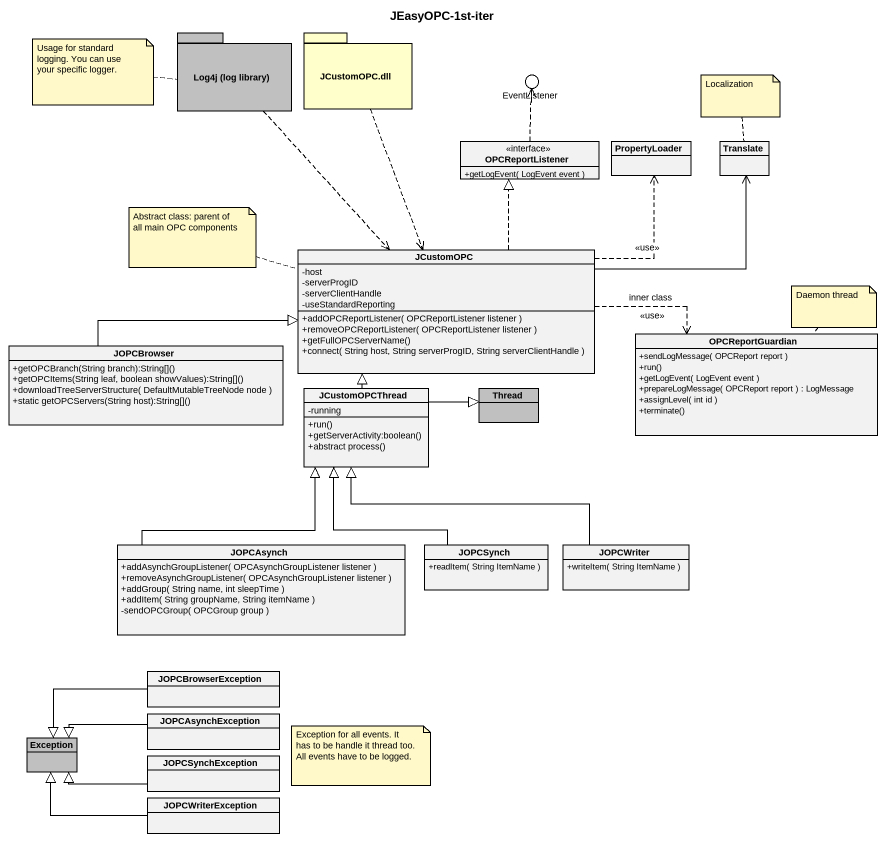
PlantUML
@startuml
title JEasyOPC-1st-iter
allowmixing
hide circle
hide empty members
skinparam classAttributeIconSize 0
package "Log4j (log library)" as Log4j_log_library #C0C0C0 {
}
package "JCustomOPC.dll" as JCustomOPC_dll #FFFFCC {
}
() EventListener #C0C0C0
interface OPCReportListener {
  +getLogEvent( LogEvent event )
}
class PropertyLoader
class Translate
class JCustomOPC {
  -host
  -serverProgID
  -serverClientHandle
  -useStandardReporting
  +addOPCReportListener( OPCReportListener listener )
  +removeOPCReportListener( OPCReportListener listener )
  +getFullOPCServerName()
  +connect( String host, String serverProgID, String serverClientHandle )
}
class OPCReportGuardian {
  +sendLogMessage( OPCReport report )
  +run()
  +getLogEvent( LogEvent event )
  +prepareLogMessage( OPCReport report ) : LogMessage
  +assignLevel( int id )
  +terminate()
}
class JOPCBrowser {
  +getOPCBranch(String branch):String[]()
  +getOPCItems(String leaf, boolean showValues):String[]()
  +downloadTreeServerStructure( DefaultMutableTreeNode node )
  +static getOPCServers(String host):String[]()
}
class JCustomOPCThread {
  -running
  +run()
  +getServerActivity:boolean()
  +abstract process()
}
class Thread #C0C0C0
class JOPCAsynch {
  +addAsynchGroupListener( OPCAsynchGroupListener listener )
  +removeAsynchGroupListener( OPCAsynchGroupListener listener )
  +addGroup( String name, int sleepTime )
  +addItem( String groupName, String itemName )
  -sendOPCGroup( OPCGroup group )
}
class JOPCSynch {
  +readItem( String ItemName )
}
class JOPCWriter {
  +writeItem( String ItemName )
}
class JOPCBrowserException
class JOPCAsynchException
class "Exception" as Exception_ #C0C0C0
class JOPCSynchException
class JOPCWriterException
Log4j_log_library ..> JCustomOPC
JCustomOPC_dll ..> JCustomOPC
OPCReportListener .up.> EventListener
JCustomOPC .up.|> OPCReportListener
JCustomOPC .up.> PropertyLoader : <<use>>
JCustomOPC -right-> Translate
JCustomOPC .right.> OPCReportGuardian : inner class\n<<use>>
JOPCBrowser -right-|> JCustomOPC
JCustomOPCThread -up-|> JCustomOPC
JCustomOPCThread -right-|> Thread
JOPCAsynch -up-|> JCustomOPCThread
JOPCSynch -up-|> JCustomOPCThread
JOPCWriter -left-|> JCustomOPCThread
JOPCBrowserException -left-|> Exception_
JOPCAsynchException -left-|> Exception_
JOPCSynchException -left-|> Exception_
JOPCWriterException -left-|> Exception_
note left of Log4j_log_library : Usage for standard logging. You can use your specific logger.
note top of Translate : Localization
note left of JCustomOPC : Abstract class: parent of all main OPC components
note top of OPCReportGuardian : Daemon thread
note as N5
  Exception for all events. It has to be handle it thread too.
  All events have to be logged.
end note
@enduml
